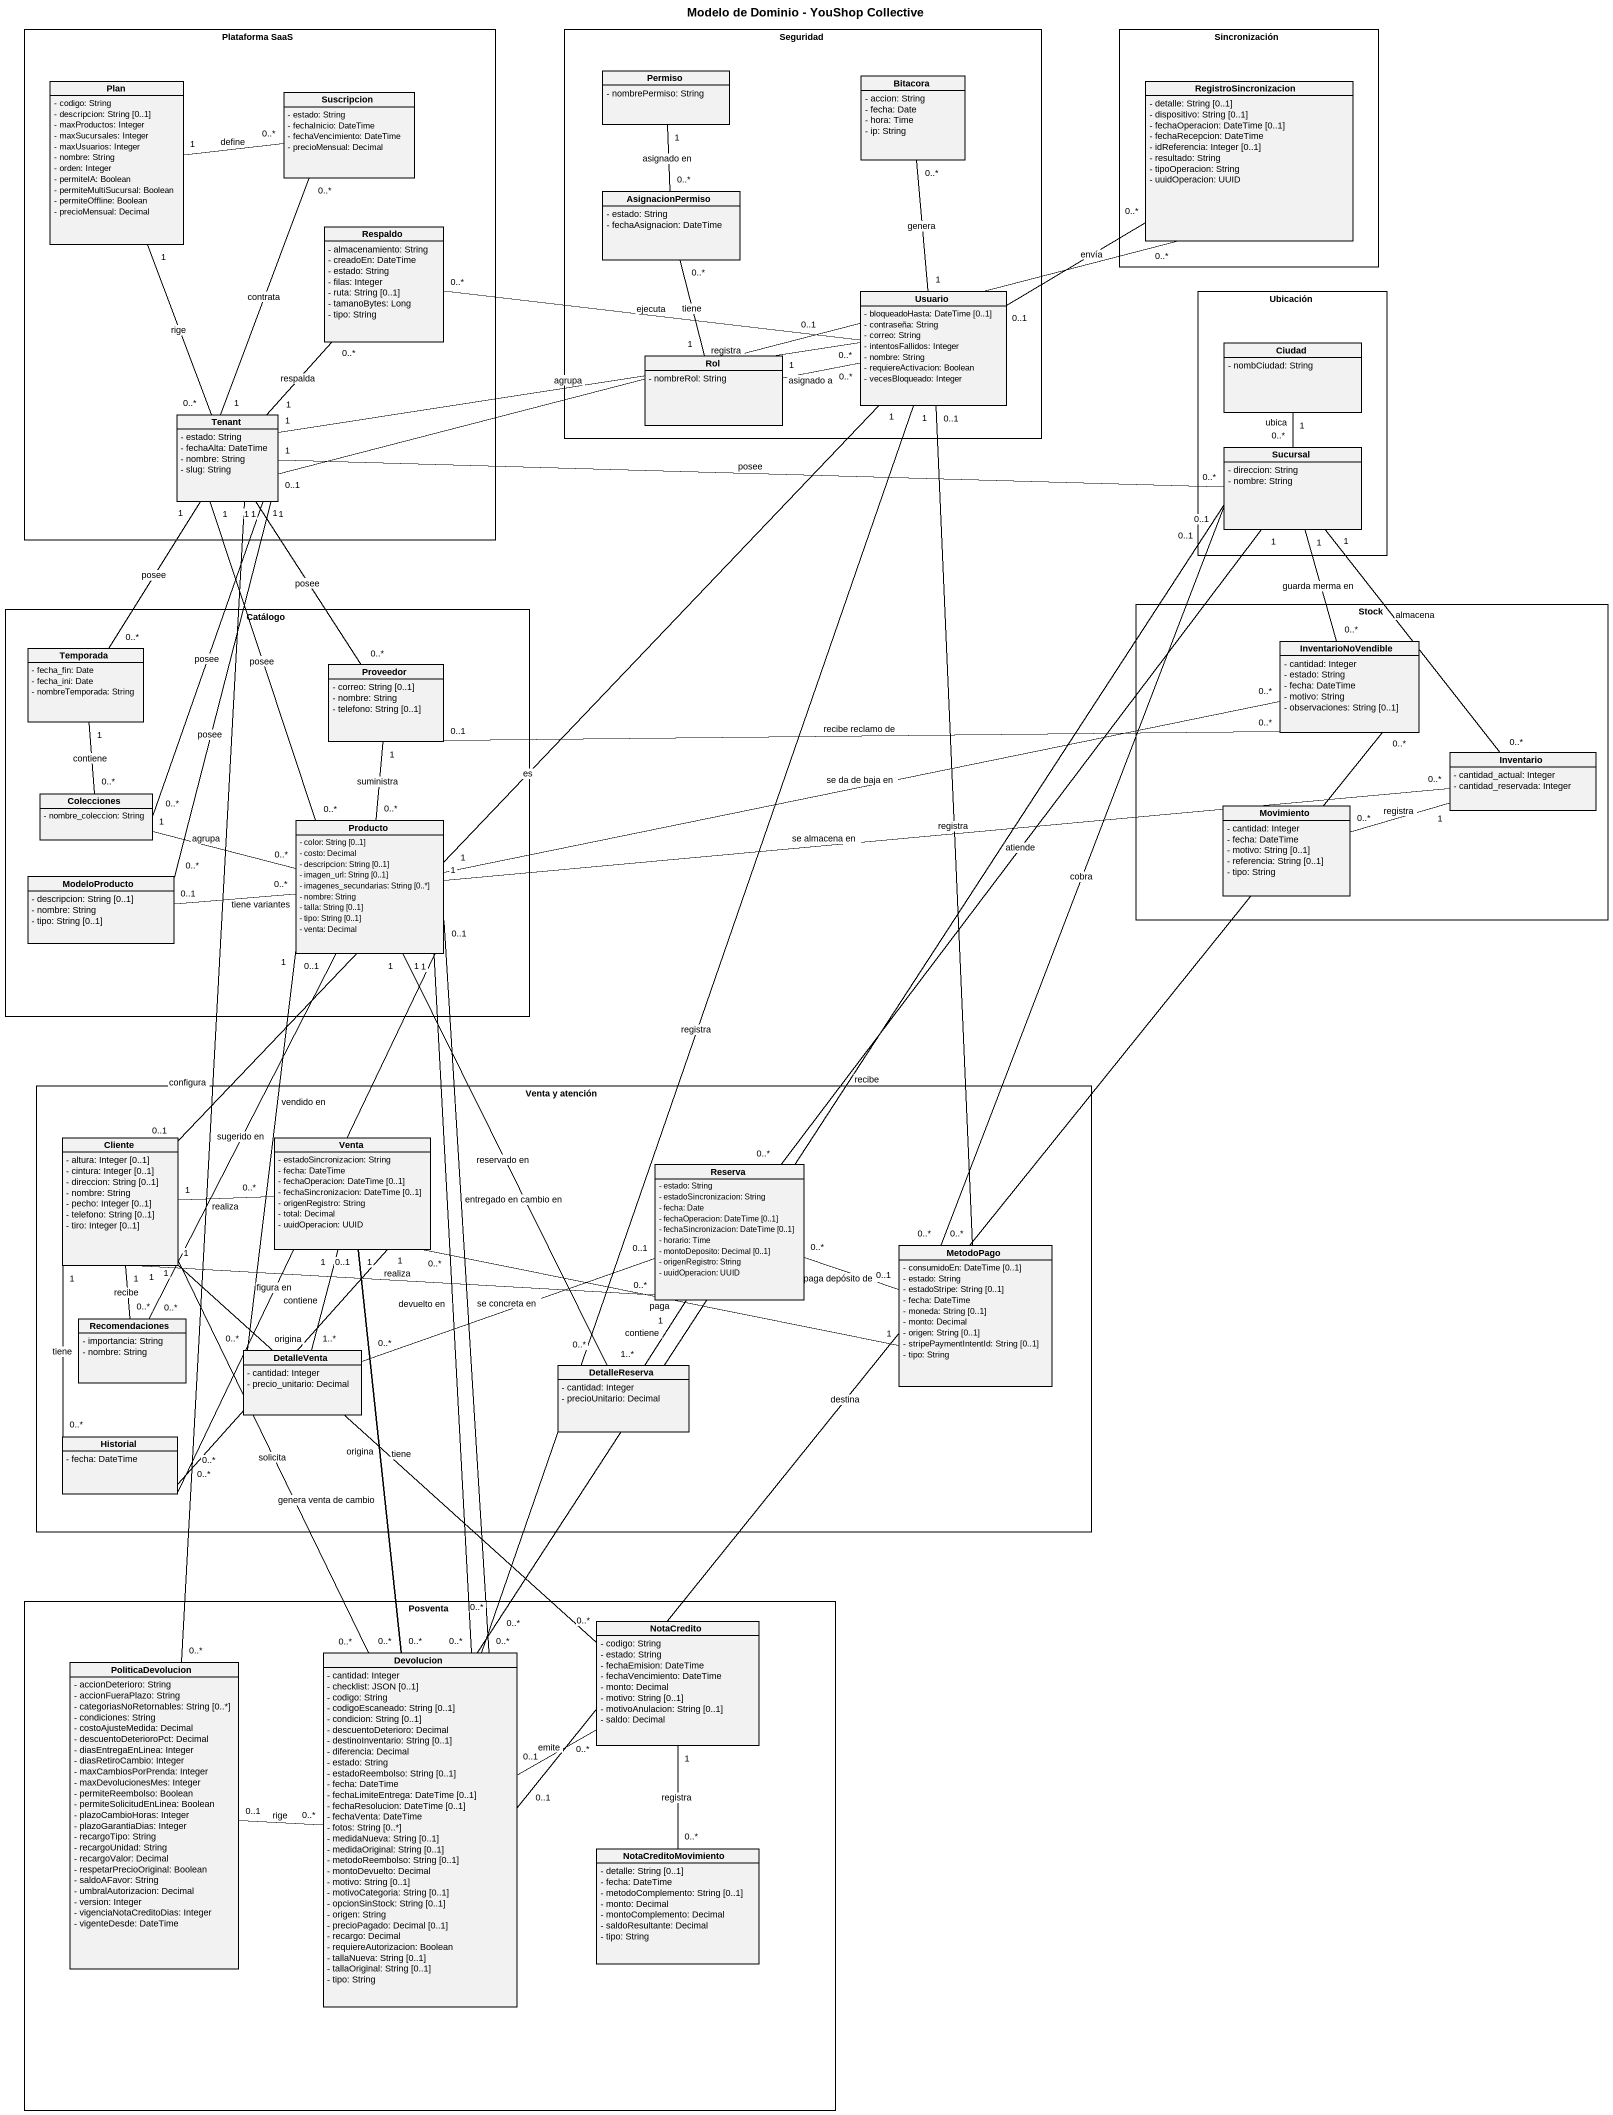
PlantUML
@startuml
title Modelo de Dominio - YouShop Collective
hide circle
hide empty members
skinparam classAttributeIconSize 0
rectangle "Plataforma SaaS" as Plataforma_SaaS {
  class Plan {
    - codigo: String
    - descripcion: String [0..1]
    - maxProductos: Integer
    - maxSucursales: Integer
    - maxUsuarios: Integer
    - nombre: String
    - orden: Integer
    - permiteIA: Boolean
    - permiteMultiSucursal: Boolean
    - permiteOffline: Boolean
    - precioMensual: Decimal
  }
  class Suscripcion {
    - estado: String
    - fechaInicio: DateTime
    - fechaVencimiento: DateTime
    - precioMensual: Decimal
  }
  class Respaldo {
    - almacenamiento: String
    - creadoEn: DateTime
    - estado: String
    - filas: Integer
    - ruta: String [0..1]
    - tamanoBytes: Long
    - tipo: String
  }
  class Tenant {
    - estado: String
    - fechaAlta: DateTime
    - nombre: String
    - slug: String
  }
}
rectangle Seguridad {
  class Permiso {
    - nombrePermiso: String
  }
  class Bitacora {
    - accion: String
    - fecha: Date
    - hora: Time
    - ip: String
  }
  class AsignacionPermiso {
    - estado: String
    - fechaAsignacion: DateTime
  }
  class Usuario {
    - bloqueadoHasta: DateTime [0..1]
    - contraseña: String
    - correo: String
    - intentosFallidos: Integer
    - nombre: String
    - requiereActivacion: Boolean
    - vecesBloqueado: Integer
  }
  class Rol {
    - nombreRol: String
  }
}
rectangle Sincronización {
  class RegistroSincronizacion {
    - detalle: String [0..1]
    - dispositivo: String [0..1]
    - fechaOperacion: DateTime [0..1]
    - fechaRecepcion: DateTime
    - idReferencia: Integer [0..1]
    - resultado: String
    - tipoOperacion: String
    - uuidOperacion: UUID
  }
}
rectangle Ubicación {
  class Ciudad {
    - nombCiudad: String
  }
  class Sucursal {
    - direccion: String
    - nombre: String
  }
}
rectangle Catálogo {
  class Temporada {
    - fecha_fin: Date
    - fecha_ini: Date
    - nombreTemporada: String
  }
  class Proveedor {
    - correo: String [0..1]
    - nombre: String
    - telefono: String [0..1]
  }
  class Colecciones {
    - nombre_coleccion: String
  }
  class Producto {
    - color: String [0..1]
    - costo: Decimal
    - descripcion: String [0..1]
    - imagen_url: String [0..1]
    - imagenes_secundarias: String [0..*]
    - nombre: String
    - talla: String [0..1]
    - tipo: String [0..1]
    - venta: Decimal
  }
  class ModeloProducto {
    - descripcion: String [0..1]
    - nombre: String
    - tipo: String [0..1]
  }
}
rectangle Stock {
  class InventarioNoVendible {
    - cantidad: Integer
    - estado: String
    - fecha: DateTime
    - motivo: String
    - observaciones: String [0..1]
  }
  class Inventario {
    - cantidad_actual: Integer
    - cantidad_reservada: Integer
  }
  class Movimiento {
    - cantidad: Integer
    - fecha: DateTime
    - motivo: String [0..1]
    - referencia: String [0..1]
    - tipo: String
  }
}
rectangle "Venta y atención" as Venta_y_atención {
  class Cliente {
    - altura: Integer [0..1]
    - cintura: Integer [0..1]
    - direccion: String [0..1]
    - nombre: String
    - pecho: Integer [0..1]
    - telefono: String [0..1]
    - tiro: Integer [0..1]
  }
  class Venta {
    - estadoSincronizacion: String
    - fecha: DateTime
    - fechaOperacion: DateTime [0..1]
    - fechaSincronizacion: DateTime [0..1]
    - origenRegistro: String
    - total: Decimal
    - uuidOperacion: UUID
  }
  class Reserva {
    - estado: String
    - estadoSincronizacion: String
    - fecha: Date
    - fechaOperacion: DateTime [0..1]
    - fechaSincronizacion: DateTime [0..1]
    - horario: Time
    - montoDeposito: Decimal [0..1]
    - origenRegistro: String
    - uuidOperacion: UUID
  }
  class MetodoPago {
    - consumidoEn: DateTime [0..1]
    - estado: String
    - estadoStripe: String [0..1]
    - fecha: DateTime
    - moneda: String [0..1]
    - monto: Decimal
    - origen: String [0..1]
    - stripePaymentIntentId: String [0..1]
    - tipo: String
  }
  class Recomendaciones {
    - importancia: String
    - nombre: String
  }
  class DetalleVenta {
    - cantidad: Integer
    - precio_unitario: Decimal
  }
  class DetalleReserva {
    - cantidad: Integer
    - precioUnitario: Decimal
  }
  class Historial {
    - fecha: DateTime
  }
}
rectangle Posventa {
  class NotaCredito {
    - codigo: String
    - estado: String
    - fechaEmision: DateTime
    - fechaVencimiento: DateTime
    - monto: Decimal
    - motivo: String [0..1]
    - motivoAnulacion: String [0..1]
    - saldo: Decimal
  }
  class PoliticaDevolucion {
    - accionDeterioro: String
    - accionFueraPlazo: String
    - categoriasNoRetornables: String [0..*]
    - condiciones: String
    - costoAjusteMedida: Decimal
    - descuentoDeterioroPct: Decimal
    - diasEntregaEnLinea: Integer
    - diasRetiroCambio: Integer
    - maxCambiosPorPrenda: Integer
    - maxDevolucionesMes: Integer
    - permiteReembolso: Boolean
    - permiteSolicitudEnLinea: Boolean
    - plazoCambioHoras: Integer
    - plazoGarantiaDias: Integer
    - recargoTipo: String
    - recargoUnidad: String
    - recargoValor: Decimal
    - respetarPrecioOriginal: Boolean
    - saldoAFavor: String
    - umbralAutorizacion: Decimal
    - version: Integer
    - vigenciaNotaCreditoDias: Integer
    - vigenteDesde: DateTime
  }
  class Devolucion {
    - cantidad: Integer
    - checklist: JSON [0..1]
    - codigo: String
    - codigoEscaneado: String [0..1]
    - condicion: String [0..1]
    - descuentoDeterioro: Decimal
    - destinoInventario: String [0..1]
    - diferencia: Decimal
    - estado: String
    - estadoReembolso: String [0..1]
    - fecha: DateTime
    - fechaLimiteEntrega: DateTime [0..1]
    - fechaResolucion: DateTime [0..1]
    - fechaVenta: DateTime
    - fotos: String [0..*]
    - medidaNueva: String [0..1]
    - medidaOriginal: String [0..1]
    - metodoReembolso: String [0..1]
    - montoDevuelto: Decimal
    - motivo: String [0..1]
    - motivoCategoria: String [0..1]
    - opcionSinStock: String [0..1]
    - origen: String
    - precioPagado: Decimal [0..1]
    - recargo: Decimal
    - requiereAutorizacion: Boolean
    - tallaNueva: String [0..1]
    - tallaOriginal: String [0..1]
    - tipo: String
  }
  class NotaCreditoMovimiento {
    - detalle: String [0..1]
    - fecha: DateTime
    - metodoComplemento: String [0..1]
    - monto: Decimal
    - montoComplemento: Decimal
    - saldoResultante: Decimal
    - tipo: String
  }
}
Plan "1" -right- "0..*" Suscripcion : define
Plan "1" -- "0..*" Tenant : rige
Permiso "1" -- "0..*" AsignacionPermiso : asignado en
Usuario "1" -up- "0..*" Bitacora : genera
Usuario "0..1" -right- "0..*" RegistroSincronizacion : envía
Usuario "0..1" -left- "0..*" Respaldo : ejecuta
Usuario "1" -- "0..1" Cliente : es
Usuario "0..1" -- "0..*" MetodoPago : registra
Usuario "1" -- "0..*" Devolucion : registra
Rol "1" -up- "0..*" AsignacionPermiso : tiene
Rol "1" -right- "0..*" Usuario : asignado a
Ciudad "1" -- "0..*" Sucursal : ubica
Tenant "0..1" -right- "0..*" RegistroSincronizacion : registra
Tenant "1" -up- "0..*" Suscripcion : contrata
Tenant "1" -up- "0..*" Respaldo : respalda
Tenant "1" -right- "0..*" Usuario : agrupa
Tenant "1" -right- "0..*" Sucursal : posee
Tenant "1" -- "0..*" Temporada : posee
Tenant "1" -- "0..*" Proveedor : posee
Tenant "1" -- "0..*" Colecciones : posee
Tenant "1" -- "0..*" Producto : posee
Tenant "1" -- "0..*" ModeloProducto : posee
Tenant "1" -- "0..*" PoliticaDevolucion : configura
Sucursal "1" -- "0..*" InventarioNoVendible : guarda merma en
Sucursal "1" -- "0..*" Inventario : almacena
Sucursal "1" -- "0..*" Reserva : atiende
Sucursal "0..1" -- "0..*" MetodoPago : cobra
Sucursal "0..1" -- "0..*" Devolucion : recibe
Temporada "1" -- "0..*" Colecciones : contiene
Proveedor "0..1" -right- "0..*" InventarioNoVendible : recibe reclamo de
Proveedor "1" -- "0..*" Producto : suministra
Inventario "1" -left- "0..*" Movimiento : registra
Colecciones "1" -right- "0..*" Producto : agrupa
Producto "1" -right- "0..*" InventarioNoVendible : se da de baja en
Producto "1" -right- "0..*" Inventario : se almacena en
Producto "0..1" -- "0..*" Recomendaciones : sugerido en
Producto "1" -- "0..*" DetalleVenta : vendido en
Producto "1" -- "0..*" DetalleReserva : reservado en
Producto "1" -- "0..*" Historial : figura en
Producto "1" -- "0..*" Devolucion : devuelto en
Producto "0..1" -- "0..*" Devolucion : entregado en cambio en
ModeloProducto "0..1" -right- "0..*" Producto : tiene variantes
Cliente "1" -right- "0..*" Venta : realiza
Cliente "1" -right- "0..*" Reserva : realiza
Cliente "1" -- "0..*" Recomendaciones : recibe
Cliente "1" -- "0..*" Historial : tiene
Cliente "1" -- "0..*" NotaCredito : tiene
Cliente "1" -- "0..*" Devolucion : solicita
Venta "1" -- "1..*" DetalleVenta : contiene
Venta "1" -- "0..*" Historial : origina
Venta "1" -- "0..*" Devolucion : origina
Reserva "0..1" -left- "0..*" DetalleVenta : se concreta en
Reserva "1" -- "1..*" DetalleReserva : contiene
MetodoPago "1" -left- "0..*" Venta : paga
MetodoPago "0..1" -left- "0..*" Reserva : paga depósito de
NotaCredito "1" -- "0..*" NotaCreditoMovimiento : registra
PoliticaDevolucion "0..1" -right- "0..*" Devolucion : rige
Devolucion "0..1" -up- "0..*" InventarioNoVendible : destina
Devolucion "0..*" -up- "0..1" Venta : genera venta de cambio
Devolucion "0..1" -right- "0..*" NotaCredito : emite
@enduml
